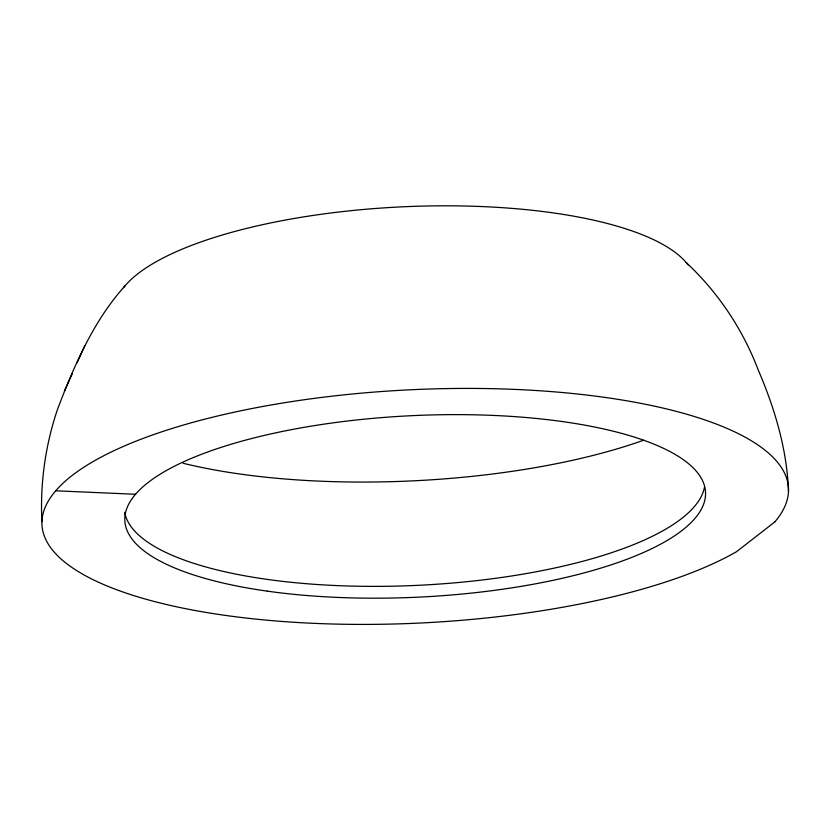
<?xml version="1.0" encoding="UTF-8"?>
<svg xmlns="http://www.w3.org/2000/svg" width="830" height="830" viewBox="0 0 830 830"><rect width="100%" height="100%" fill="white"/><g stroke="black" fill="none" stroke-linecap="round" stroke-linejoin="round"><path stroke-width="1.25" d="M125.372 285.447C93.468 320.774 74.42 365.117 57.612 409.055C45.349 445.16 39.975 483.527 41.915 521.603M64.387 391.158L72.303 373.697M77.107 362.731L84.691 345.996M55.683 490.8L135.581 494.265M686.254 262.612C717.94 292.17 742.611 329.033 758.039 369.506C774.629 408.09 786.965 448.989 788.5 491.204M123.514 287.699A290.666 90.781 -2.8 0 1 408.339 206.566A290.666 90.781 -2.8 0 1 688.039 264.832M704.452 487.293A290.666 90.781 -2.8 0 1 413.724 585.513A290.666 90.781 -2.8 0 1 124.697 512.307M643.613 440.232A332.197 103.76 -2.8 0 1 183.15 463.264M774.722 522.018L736.449 551.753A373.718 116.729 -2.8 0 1 107.091 585.98A373.718 116.729 -2.8 0 1 354.389 393.804A373.718 116.729 -2.8 0 1 774.722 522.018M267.291 591.147A290.666 90.781 -2.8 0 0 705.542 494.587A290.666 90.781 -2.8 0 0 272.78 433.488A290.666 90.781 -2.8 0 0 267.291 591.147"/></g></svg>
